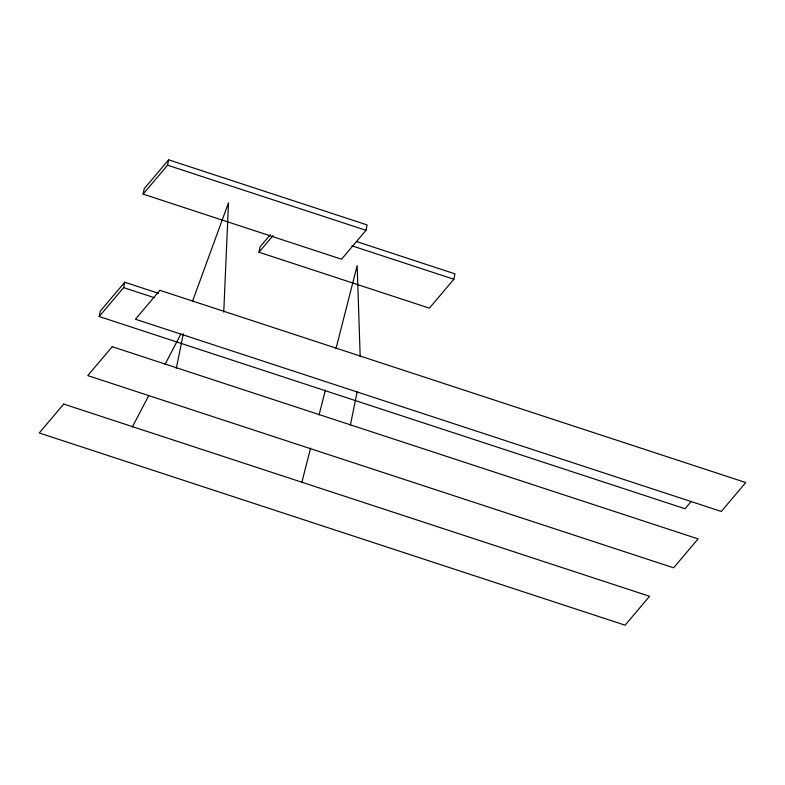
<?xml version="1.0" encoding="UTF-8"?>
<svg xmlns="http://www.w3.org/2000/svg" width="785" height="785" viewBox="0 0 785 785"><rect width="100%" height="100%" fill="white"/><g stroke="black" fill="none" stroke-linecap="round" stroke-linejoin="round"><path stroke-width="1.18" d="M223.745 312.096L228.504 202.765L192.404 301.587M691.359 501.281L685.05 508.739L99.195 316.522L100.294 311.125L124.736 282.227L158.511 293.305M99.195 316.522L123.637 287.614L124.736 282.227M143.106 194.111L144.195 188.714L168.647 159.816L367.086 224.922L365.987 230.309L341.544 259.217L143.106 194.111L167.548 165.203L168.647 159.816M176.272 368.459L183.347 333.694M356.4 241.515L454.947 273.847L453.848 279.244L429.395 308.152L258.971 252.23L260.07 246.843L270.325 234.715M350.355 425.264L357.185 391.695M301.803 482.51L310.575 448.147M319.044 414.961L325.402 390.076M335.99 348.599L357.165 265.634L360.197 356.763M132.282 427.089L148.659 395.718M165.036 364.358L180.854 334.067M258.971 252.23L273.17 235.451M167.548 165.203L365.987 230.309M351.817 245.774L453.848 279.244M123.637 287.614L153.919 297.554M63.693 404.069L39.25 432.977L625.105 625.184L649.548 596.286L63.693 404.069M112.226 346.695L87.773 375.593L673.628 567.81L698.081 538.903L112.226 346.695M159.895 290.322L135.452 319.23L721.307 511.447L745.75 482.539L159.895 290.322"/></g></svg>
